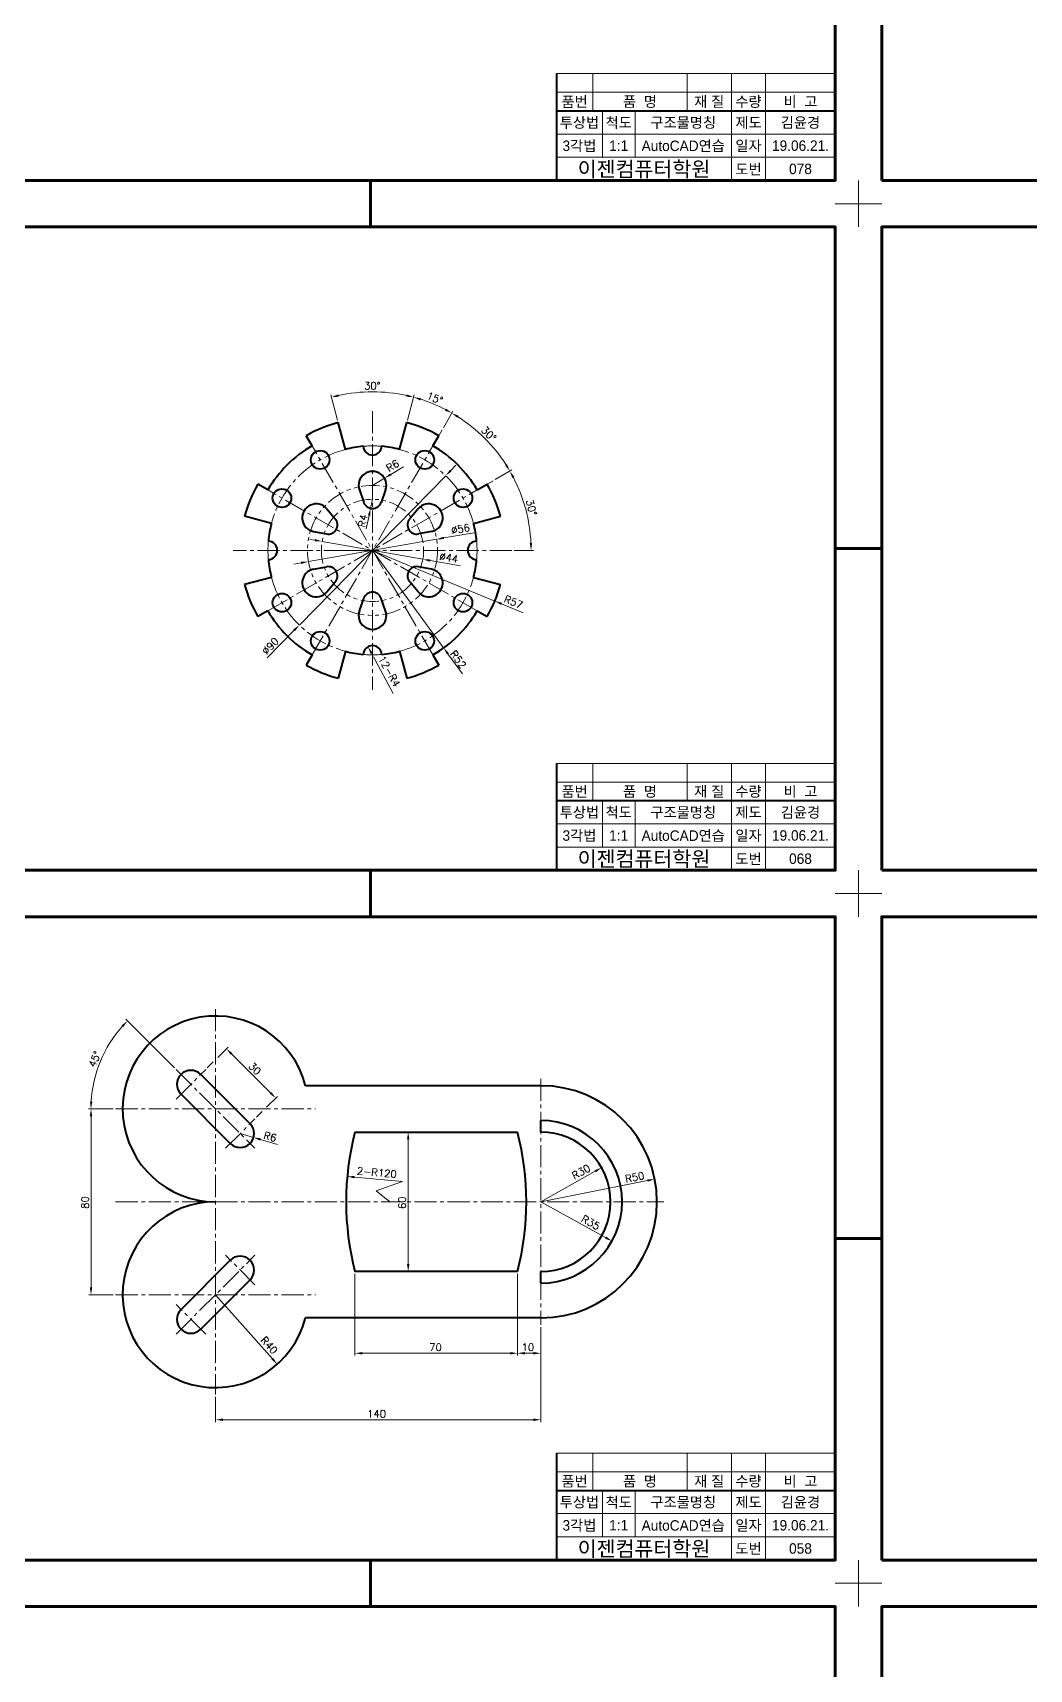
# Model space of a CAD drawing. Header units: millimetres. Extents: x 0 to 4210, y 0 to 2980.
# Drawn here: x 3005 to 3433, y 1448 to 2153 of the extents above; entities that cross this region are included whole.
import ezdxf
from ezdxf.enums import TextEntityAlignment as Align

# ---------------------------------------------------------------- set-up
doc = ezdxf.new("R2010")
doc.units = ezdxf.units.MM
doc.linetypes.add('CENTER2', pattern=[28.575, 19.05, -3.175, 3.175, -3.175])
doc.linetypes.add('PHANTOM2', pattern=[31.75, 15.875, -3.175, 3.175, -3.175, 3.175, -3.175])
for name, color, linetype, lineweight in [('가는선', 1, 'Continuous', 13), ('가상선', 1, 'PHANTOM2', 13), ('구분선', 1, 'PHANTOM2', 13), ('문자', 2, 'Continuous', 20), ('외곽선', 4, 'Continuous', 70), ('외형선', 3, 'Continuous', 40), ('중심선', 1, 'CENTER2', 13), ('치수선', 1, 'Continuous', 13)]:
    doc.layers.add(name, color=color, linetype=linetype, lineweight=lineweight)
doc.styles.get("Standard").update_dxf_attribs({"font": 'romans.shx'})
doc.styles.add('한글', font='')
doc.styles.get('한글').set_extended_font_data('Gulim')

msp = doc.modelspace()

# ---------------------------------------------------------------- linework, layer by layer
at = {"layer": '가는선', "ltscale": 0.5}
for p, q in [((3230, 2135), (3350, 2135)), ((3245.58, 2135), (3245.58, 2119)), ((3286.22, 2135), (3286.22, 2119)), ((3305.27, 2135), (3305.27, 2089)), ((3320.01, 2135), (3320.01, 2089)), ((3230, 2127), (3350, 2127)), ((3249.73, 2119), (3249.73, 2099)), ((3263.8, 2119), (3263.8, 2099)), ((3230, 2109), (3350, 2109)), ((3230, 2099), (3350, 2099)), ((3230, 1838), (3350, 1838)), ((3245.58, 1838), (3245.58, 1822)), ((3286.22, 1838), (3286.22, 1822)), ((3305.27, 1838), (3305.27, 1792)), ((3320.01, 1838), (3320.01, 1792)), ((3230, 1830), (3350, 1830)), ((3249.73, 1822), (3249.73, 1802)), ((3263.8, 1822), (3263.8, 1802)), ((3230, 1812), (3350, 1812)), ((3230, 1802), (3350, 1802)), ((3230, 1541), (3350, 1541)), ((3245.58, 1541), (3245.58, 1525)), ((3286.22, 1541), (3286.22, 1525)), ((3305.27, 1541), (3305.27, 1495)), ((3320.01, 1541), (3320.01, 1495)), ((3230, 1533), (3350, 1533)), ((3249.73, 1525), (3249.73, 1505)), ((3263.8, 1525), (3263.8, 1505)), ((3230, 1515), (3350, 1515)), ((3230, 1505), (3350, 1505))]:
    msp.add_line(p, q, dxfattribs=at)
at = {"layer": '가상선', "ltscale": 0.5}
for radius in [28, 22]:
    msp.add_circle((3150.79, 1929.74), radius, dxfattribs=at)
at = {"layer": '구분선', "ltscale": 0.5}
for points in [[(3350, 2079), (3360, 2079), (3360, 2089)], [(3350, 2079), (3360, 2079), (3360, 2089)], [(3360, 2089), (3360, 2079), (3370, 2079)], [(3360, 2089), (3360, 2079), (3370, 2079)], [(3360, 2089), (3360, 2079), (3370, 2079)], [(3360, 2089), (3360, 2079), (3370, 2079)], [(3360, 2069), (3360, 2079), (3350, 2079)], [(3370, 2079), (3360, 2079), (3360, 2069)], [(3370, 2079), (3360, 2079), (3360, 2069)], [(3350, 1782), (3360, 1782), (3360, 1792)], [(3350, 1782), (3360, 1782), (3360, 1792)], [(3360, 1792), (3360, 1782), (3370, 1782)], [(3360, 1792), (3360, 1782), (3370, 1782)], [(3360, 1792), (3360, 1782), (3370, 1782)], [(3360, 1792), (3360, 1782), (3370, 1782)], [(3360, 1772), (3360, 1782), (3350, 1782)], [(3370, 1782), (3360, 1782), (3360, 1772)], [(3370, 1782), (3360, 1782), (3360, 1772)], [(3350, 1485), (3360, 1485), (3360, 1495)], [(3350, 1485), (3360, 1485), (3360, 1495)], [(3360, 1495), (3360, 1485), (3370, 1485)], [(3360, 1495), (3360, 1485), (3370, 1485)], [(3360, 1495), (3360, 1485), (3370, 1485)], [(3360, 1495), (3360, 1485), (3370, 1485)], [(3360, 1475), (3360, 1485), (3350, 1485)], [(3370, 1485), (3360, 1485), (3360, 1475)], [(3370, 1485), (3360, 1485), (3360, 1475)]]:
    msp.add_lwpolyline(points, dxfattribs=at)
at = {"layer": '외곽선', "ltscale": 0.5}
for p, q in [((3350, 2089), (3350, 2135)), ((3150, 2089), (3150, 2079)), ((3150, 2089), (3150, 2079)), ((3150, 2079), (3150, 2069)), ((3350, 1930.5), (3360, 1930.5)), ((3370, 1930.5), (3360, 1930.5)), ((3370, 1930.5), (3360, 1930.5)), ((3350, 1792), (3350, 1838)), ((3150, 1792), (3150, 1782)), ((3150, 1792), (3150, 1782)), ((3150, 1782), (3150, 1772)), ((3350, 1633.5), (3360, 1633.5)), ((3370, 1633.5), (3360, 1633.5)), ((3370, 1633.5), (3360, 1633.5)), ((3350, 1495), (3350, 1541)), ((3150, 1495), (3150, 1485)), ((3150, 1495), (3150, 1485)), ((3150, 1485), (3150, 1475))]:
    msp.add_line(p, q, dxfattribs=at)
for points in [[(2950, 2089), (3350, 2089), (3350, 2366), (2950, 2366)], [(3370, 2089), (3770, 2089), (3770, 2366), (3370, 2366)], [(2950, 1792), (3350, 1792), (3350, 2069), (2950, 2069)], [(3370, 1792), (3770, 1792), (3770, 2069), (3370, 2069)], [(2950, 1495), (3350, 1495), (3350, 1772), (2950, 1772)], [(3370, 1495), (3770, 1495), (3770, 1772), (3370, 1772)], [(2950, 1198), (3350, 1198), (3350, 1475), (2950, 1475)], [(3370, 1198), (3770, 1198), (3770, 1475), (3370, 1475)]]:
    msp.add_lwpolyline(points, close=True, dxfattribs=at)
at = {"layer": '외형선', "ltscale": 0.5}
for p, q in [((3230, 2135), (3230, 2127)), ((3230, 2127), (3230, 2119)), ((3230, 2119), (3350, 2119)), ((3230, 2119), (3230, 2099)), ((3230, 2099), (3230, 2089)), ((3139.15, 1973.2), (3136.04, 1984.8)), ((3162.44, 1973.2), (3165.55, 1984.8)), ((3124.79, 1974.77), (3122.29, 1979.1)), ((3176.79, 1974.77), (3179.29, 1979.1)), ((3105.76, 1955.74), (3101.43, 1958.24)), ((3145.14, 1955.74), (3147.02, 1950.4)), ((3156.45, 1955.74), (3154.56, 1950.4)), ((3195.83, 1955.74), (3200.16, 1958.24)), ((3131.1, 1947.64), (3134.78, 1943.34)), ((3170.48, 1947.64), (3166.8, 1943.34)), ((3107.33, 1941.38), (3095.73, 1944.49)), ((3125.45, 1937.84), (3131.01, 1936.81)), ((3176.14, 1937.84), (3170.58, 1936.81)), ((3194.26, 1941.38), (3205.85, 1944.49)), ((3107.33, 1918.09), (3095.73, 1914.99)), ((3125.45, 1921.64), (3131.01, 1922.67)), ((3176.14, 1921.64), (3170.58, 1922.67)), ((3194.26, 1918.09), (3205.85, 1914.99)), ((3131.1, 1911.84), (3134.78, 1916.14)), ((3170.48, 1911.84), (3166.8, 1916.14)), ((3105.76, 1903.74), (3101.43, 1901.24)), ((3145.14, 1903.74), (3147.02, 1909.07)), ((3156.45, 1903.74), (3154.56, 1909.07)), ((3195.83, 1903.74), (3200.16, 1901.24)), ((3124.79, 1884.7), (3122.29, 1880.37)), ((3139.15, 1886.27), (3136.04, 1874.68)), ((3162.44, 1886.27), (3165.55, 1874.68)), ((3176.79, 1884.7), (3179.29, 1880.37)), ((3230, 1838), (3230, 1830)), ((3230, 1830), (3230, 1822)), ((3230, 1822), (3350, 1822)), ((3230, 1822), (3230, 1802)), ((3230, 1802), (3230, 1792)), ((3076.87, 1704.11), (3098.09, 1682.89)), ((3223.24, 1699.26), (3121.97, 1699.26)), ((3068.39, 1695.62), (3089.6, 1674.41)), ((3223.24, 1679.26), (3223.24, 1684.26)), ((3143.24, 1679.26), (3213.24, 1679.26)), ((3068.39, 1602.89), (3089.6, 1624.11)), ((3076.87, 1594.41), (3098.09, 1615.62)), ((3213.24, 1619.26), (3143.24, 1619.26)), ((3223.24, 1614.26), (3223.24, 1619.26)), ((3223.24, 1599.26), (3121.97, 1599.26)), ((3230, 1541), (3230, 1533)), ((3230, 1533), (3230, 1525)), ((3230, 1525), (3350, 1525)), ((3230, 1525), (3230, 1505)), ((3230, 1505), (3230, 1495))]:
    msp.add_line(p, q, dxfattribs=at)
for centre in [(3128.29, 1968.71), (3173.29, 1968.71), (3111.82, 1952.24), (3189.76, 1952.24), (3111.82, 1907.24), (3189.76, 1907.24), (3128.29, 1890.77), (3173.29, 1890.77)]:
    msp.add_circle(centre, 4, dxfattribs=at)
for centre, radius, start, end in [((3150.79, 1929.74), 57, 105, 120), ((3150.79, 1929.74), 57, 60, 75), ((3150.79, 1929.74), 52, 120, 150), ((3150.79, 1929.74), 45, 95.09464, 105), ((3150.79, 1974.74), 4, 182.54732, 357.45268), ((3150.79, 1929.74), 45, 75, 84.90536), ((3150.79, 1929.74), 52, 30, 60), ((3150.79, 1957.74), 6, 340.52878, 199.47122), ((3150.79, 1929.74), 57, 150, 165), ((3150.79, 1929.74), 57, 15, 30), ((3150.79, 1929.74), 57, 15, 30), ((3126.54, 1943.74), 6, 40.52878, 259.47122), ((3150.79, 1951.74), 4, 199.47122, 340.52878), ((3175.04, 1943.74), 6, 280.52878, 139.47122), ((3150.79, 1929.74), 45, 165, 174.90536), ((3131.74, 1940.74), 4, 259.47122, 40.52878), ((3169.85, 1940.74), 4, 139.47122, 280.52878), ((3150.79, 1929.74), 45, 5.09464, 15), ((3105.79, 1929.74), 4, 272.54732, 87.45268), ((3195.79, 1929.74), 4, 92.54732, 267.45268), ((3150.79, 1929.74), 45, 185.09464, 195), ((3150.79, 1929.74), 45, 345, 354.90536), ((3126.54, 1915.74), 6, 100.52878, 319.47122), ((3131.74, 1918.74), 4, 319.47122, 100.52878), ((3169.85, 1918.74), 4, 79.47122, 220.52878), ((3175.04, 1915.74), 6, 220.52878, 79.47122), ((3150.79, 1929.74), 57, 195, 210), ((3150.79, 1907.74), 4, 19.47122, 160.52878), ((3150.79, 1929.74), 57, 330, 345), ((3150.79, 1929.74), 57, 330, 345), ((3150.79, 1929.74), 52, 210, 240), ((3150.79, 1901.74), 6, 160.52878, 19.47122), ((3150.79, 1929.74), 52, 300, 330), ((3150.79, 1884.74), 4, 2.54732, 177.45268), ((3150.79, 1929.74), 45, 255, 264.90536), ((3150.79, 1929.74), 45, 275.09464, 285), ((3150.79, 1929.74), 57, 240, 255), ((3150.79, 1929.74), 57, 285, 300), ((3083.24, 1689.26), 40, 14.47751, 270), ((3072.63, 1699.86), 6, 45, 225), ((3223.24, 1649.26), 50, 270, 90), ((3223.24, 1649.26), 35, 270, 90), ((3093.84, 1678.65), 6, 225, 45), ((3259.43, 1649.26), 120, 165.52249, 194.47751), ((3097.05, 1649.26), 120, 345.52249, 14.47751), ((3223.24, 1649.26), 30, 270, 90), ((3083.24, 1609.26), 40, 90, 345.52249), ((3093.84, 1619.86), 6, 315, 135), ((3072.63, 1598.65), 6, 135, 315)]:
    msp.add_arc(centre, radius, start, end, dxfattribs=at)
at = {"layer": '중심선', "ltscale": 0.5}
for p, q in [((3150.79, 1989.74), (3150.79, 1869.74)), ((3179.29, 1979.1), (3180.79, 1981.7)), ((3124.79, 1884.7), (3176.79, 1974.77)), ((3176.79, 1884.7), (3124.79, 1974.77)), ((3200.16, 1958.24), (3202.75, 1959.74)), ((3105.76, 1903.74), (3195.83, 1955.74)), ((3195.83, 1903.74), (3105.76, 1955.74)), ((3210.79, 1929.74), (3090.79, 1929.74)), ((3083.24, 1732.26), (3083.24, 1566.26)), ((3066.27, 1693.5), (3078.99, 1706.23)), ((3066.27, 1706.23), (3100.21, 1672.29)), ((3223.24, 1702.26), (3223.24, 1596.26)), ((3040.24, 1689.26), (3126.24, 1689.26)), ((3087.48, 1672.29), (3100.21, 1685.01)), ((3040.24, 1649.26), (3276.24, 1649.26)), ((3066.27, 1592.29), (3100.21, 1626.23)), ((3100.21, 1613.5), (3087.48, 1626.23)), ((3040.24, 1609.26), (3126.24, 1609.26)), ((3078.99, 1592.29), (3066.27, 1605.01))]:
    msp.add_line(p, q, dxfattribs=at)
for start, end in [(105, 165), (84.90536, 95.09464), (15, 75), (174.90536, 185.09464), (354.90536, 5.09464), (195, 255), (285, 345), (264.90536, 275.09464)]:
    msp.add_arc((3150.79, 1929.74), 45, start, end, dxfattribs=at)
at = {"layer": '치수선', "ltscale": 0.5}
for p, q in [((3135.78, 1985.76), (3132.87, 1996.65)), ((3165.8, 1985.76), (3168.72, 1996.65)), ((3165.8, 1985.76), (3168.72, 1996.65)), ((3181.29, 1982.57), (3185.43, 1989.73)), ((3181.29, 1982.57), (3185.43, 1989.73)), ((3184.49, 1964.13), (3186.69, 1966.38)), ((3182.29, 1961.88), (3119.3, 1897.59)), ((3150.79, 1957.74), (3155.94, 1960.82)), ((3164.13, 1965.74), (3158.64, 1962.45)), ((3203.62, 1960.24), (3210.78, 1964.37)), ((3203.62, 1960.24), (3210.78, 1964.37)), ((3150.79, 1951.74), (3149.97, 1947.82)), ((3148.12, 1939.08), (3149.31, 1944.74)), ((3123.21, 1924.93), (3178.38, 1934.55)), ((3126.03, 1934.11), (3123.84, 1934.49)), ((3129.13, 1933.56), (3172.46, 1925.92)), ((3194.39, 1937.34), (3181.48, 1935.09)), ((3120.11, 1924.39), (3117, 1923.85)), ((3149.79, 1929.74), (3137.64, 1929.74)), ((3149.79, 1929.74), (3140, 1929.74)), ((3150.79, 1929.74), (3203.45, 1907.93)), ((3150.79, 1929.74), (3181.42, 1887.72)), ((3188.61, 1923.07), (3175.56, 1925.37)), ((3211.79, 1929.74), (3220.06, 1929.74)), ((3215.6, 1902.89), (3206.36, 1906.72)), ((3105.44, 1883.44), (3117.1, 1895.34)), ((3150.52, 1885.22), (3150.38, 1885.48)), ((3159.65, 1868.1), (3151.2, 1883.93)), ((3189.58, 1876.52), (3183.28, 1885.17)), ((3084.2, 1711.43), (3088.62, 1715.86)), ((3090.14, 1712.92), (3106.9, 1696.16)), ((3079.7, 1706.93), (3082.24, 1709.47)), ((3105.22, 1690.03), (3109.84, 1694.64)), ((3100.91, 1685.72), (3103.37, 1688.17)), ((3093.84, 1678.65), (3099.6, 1676.96)), ((3109.89, 1673.95), (3102.62, 1676.08)), ((3166.16, 1676.11), (3166.16, 1622.41)), ((3163.77, 1657.98), (3143.06, 1659.86)), ((3163.77, 1657.98), (3152.34, 1653.92)), ((3223.24, 1649.26), (3246.65, 1662.4)), ((3223.24, 1649.26), (3269.19, 1658.4)), ((3152.34, 1653.92), (3158.24, 1649.26)), ((3223.24, 1649.26), (3251.12, 1633.86)), ((3143.24, 1618.26), (3143.24, 1583.05)), ((3213.24, 1618.26), (3213.24, 1583.05)), ((3083.24, 1609.26), (3107.69, 1581.69)), ((3223.24, 1595.26), (3223.24, 1583.05)), ((3146.39, 1584.05), (3210.09, 1584.05)), ((3216.39, 1584.05), (3220.09, 1584.05)), ((3223.24, 1583.05), (3223.24, 1554.43)), ((3083.24, 1565.26), (3083.24, 1554.43)), ((3086.39, 1555.43), (3220.09, 1555.43))]:
    msp.add_line(p, q, dxfattribs=at)
at = {"layer": '치수선', "color": 1, "ltscale": 0.5}
for p, q in [((3065.56, 1706.93), (3044.61, 1727.88)), ((3039.24, 1689.26), (3028.61, 1689.26)), ((3039.24, 1689.26), (3028.64, 1689.26)), ((3029.64, 1686.11), (3029.64, 1612.41)), ((3039.24, 1609.26), (3028.64, 1609.26))]:
    msp.add_line(p, q, dxfattribs=at)
at = {"layer": '치수선', "ltscale": 0.5}
for start, end in [(77.64398, 102.35602), (62.64398, 72.35602), (32.64398, 57.35602), (2.64398, 27.35602)]:
    msp.add_arc((3150.79, 1929.74), 68.27, start, end, dxfattribs=at)
at = {"layer": '치수선', "color": 1, "ltscale": 0.5}
msp.add_arc((3083.24, 1689.26), 53.62, 138.36628, 176.63372, dxfattribs=at)
at = {"layer": '치수선', "ltscale": 0.5}
for points in [[(3136.31, 1995.91), (3136.06, 1996.93), (3133.12, 1995.68)], [(3165.53, 1996.93), (3165.28, 1995.91), (3168.46, 1995.68)], [(3171.34, 1994.29), (3171.63, 1995.3), (3168.46, 1995.68)], [(3182.41, 1990.83), (3181.91, 1989.91), (3184.93, 1988.86)], [(3187.34, 1986.77), (3187.89, 1987.67), (3184.93, 1988.86)], [(3208.72, 1966.84), (3207.83, 1966.29), (3209.91, 1963.87)], [(3158.37, 1962.9), (3158.91, 1962), (3155.94, 1960.82)], [(3184.11, 1964.5), (3184.86, 1963.76), (3182.29, 1961.88)], [(3210.97, 1960.86), (3211.89, 1961.36), (3209.91, 1963.87)], [(3148.8, 1944.85), (3149.83, 1944.63), (3149.97, 1947.82)], [(3126.12, 1934.62), (3125.93, 1933.59), (3129.13, 1933.56)], [(3181.39, 1935.6), (3181.57, 1934.57), (3178.38, 1934.55)], [(3219.51, 1932.9), (3218.46, 1932.88), (3219.06, 1929.74)], [(3120.02, 1924.91), (3120.2, 1923.87), (3123.21, 1924.93)], [(3175.65, 1925.89), (3175.47, 1924.85), (3172.46, 1925.92)], [(3206.57, 1907.2), (3206.16, 1906.23), (3203.45, 1907.93)], [(3116.72, 1895.71), (3117.47, 1894.98), (3119.3, 1897.59)], [(3150.84, 1885.74), (3149.92, 1885.22), (3148.84, 1888.23)], [(3183.7, 1885.48), (3182.85, 1884.86), (3181.42, 1887.72)], [(3090.51, 1713.29), (3089.77, 1712.55), (3087.92, 1715.15)], [(3107.27, 1696.53), (3106.53, 1695.79), (3109.13, 1693.94)], [(3165.63, 1676.11), (3166.68, 1676.11), (3166.16, 1679.26)], [(3102.77, 1676.58), (3102.48, 1675.57), (3099.6, 1676.96)], [(3246.39, 1662.86), (3246.91, 1661.94), (3249.4, 1663.94)], [(3143.11, 1660.39), (3143.01, 1659.34), (3139.92, 1660.15)], [(3269.08, 1658.92), (3269.29, 1657.89), (3272.27, 1659.02)], [(3251.37, 1634.32), (3250.86, 1633.4), (3253.87, 1632.33)], [(3165.63, 1622.41), (3166.68, 1622.41), (3166.16, 1619.26)], [(3108.08, 1582.03), (3107.29, 1581.34), (3109.78, 1579.33)], [(3146.39, 1584.57), (3146.39, 1583.52), (3143.24, 1584.05)], [(3210.09, 1584.57), (3210.09, 1583.52), (3213.24, 1584.05)], [(3216.39, 1584.57), (3216.39, 1583.52), (3213.24, 1584.05)], [(3220.09, 1584.57), (3220.09, 1583.52), (3223.24, 1584.05)], [(3086.39, 1555.95), (3086.39, 1554.9), (3083.24, 1555.43)], [(3220.09, 1555.95), (3220.09, 1554.9), (3223.24, 1555.43)]]:
    msp.add_solid(points, dxfattribs=at)
at = {"layer": '치수선', "color": 1, "ltscale": 0.5}
for points in [[(3042.78, 1725.24), (3043.54, 1724.52), (3045.32, 1727.17)], [(3030.23, 1692.39), (3029.18, 1692.42), (3029.61, 1689.26)], [(3029.11, 1686.11), (3030.16, 1686.11), (3029.64, 1689.26)], [(3029.11, 1612.41), (3030.16, 1612.41), (3029.64, 1609.26)]]:
    msp.add_solid(points, dxfattribs=at)

# ---------------------------------------------------------------- texts
at = {"layer": '문자', "ltscale": 0.5, "style": '한글'}
for s, height, p in [('품번', 4.5, (3237.79, 2123)), ('품  명', 4.5, (3265.9, 2123)), ('재 질', 4.5, (3295.75, 2123)), ('수량', 4.5, (3312.64, 2123)), ('비  고', 4.5, (3335.01, 2123)), ('투상법', 4.5, (3239.86, 2114)), ('척도', 4.5, (3256.76, 2114)), ('구조물명칭', 4.5, (3284.54, 2114)), ('제도', 4.5, (3312.64, 2114)), ('김윤경', 4.5, (3335.01, 2114)), ('3각법', 4.5, (3239.86, 2104)), ('1:1', 4.5, (3256.76, 2104)), ('AutoCAD연습', 4.5, (3284.54, 2104)), ('일자', 4.5, (3312.64, 2104)), ('19.06.21.', 4.5, (3335.01, 2104)), ('이젠컴퓨터학원', 6.5, (3267.64, 2094)), ('도번', 4.5, (3312.64, 2094)), ('078', 4.5, (3335.01, 2094)), ('품번', 4.5, (3237.79, 1826)), ('품  명', 4.5, (3265.9, 1826)), ('재 질', 4.5, (3295.75, 1826)), ('수량', 4.5, (3312.64, 1826)), ('비  고', 4.5, (3335.01, 1826)), ('투상법', 4.5, (3239.86, 1817)), ('척도', 4.5, (3256.76, 1817)), ('구조물명칭', 4.5, (3284.54, 1817)), ('제도', 4.5, (3312.64, 1817)), ('김윤경', 4.5, (3335.01, 1817)), ('3각법', 4.5, (3239.86, 1807)), ('1:1', 4.5, (3256.76, 1807)), ('AutoCAD연습', 4.5, (3284.54, 1807)), ('일자', 4.5, (3312.64, 1807)), ('19.06.21.', 4.5, (3335.01, 1807)), ('이젠컴퓨터학원', 6.5, (3267.64, 1797)), ('도번', 4.5, (3312.64, 1797)), ('068', 4.5, (3335.01, 1797)), ('품번', 4.5, (3237.79, 1529)), ('품  명', 4.5, (3265.9, 1529)), ('재 질', 4.5, (3295.75, 1529)), ('수량', 4.5, (3312.64, 1529)), ('비  고', 4.5, (3335.01, 1529)), ('투상법', 4.5, (3239.86, 1520)), ('척도', 4.5, (3256.76, 1520)), ('구조물명칭', 4.5, (3284.54, 1520)), ('제도', 4.5, (3312.64, 1520)), ('김윤경', 4.5, (3335.01, 1520)), ('3각법', 4.5, (3239.86, 1510)), ('1:1', 4.5, (3256.76, 1510)), ('AutoCAD연습', 4.5, (3284.54, 1510)), ('일자', 4.5, (3312.64, 1510)), ('19.06.21.', 4.5, (3335.01, 1510)), ('이젠컴퓨터학원', 6.5, (3267.64, 1500)), ('도번', 4.5, (3312.64, 1500)), ('058', 4.5, (3335.01, 1500))]:
    msp.add_text(s, height=height, dxfattribs=at).set_placement(p, align=Align.MIDDLE)
at = {"layer": '문자', "ltscale": 0.5}
for s, p in [('30°', (3147.19, 1999.01)), ('70', (3175.24, 1585.05)), ('10', (3215.01, 1585.05)), ('140', (3148.51, 1556.43))]:
    msp.add_text(s, height=3.15, dxfattribs=at).set_placement(p)
for s, rotation, p in [('15°', 337.5, (3173.77, 1995.2)), ('30°', 315, (3197.23, 1981.26)), ('R6', 30.96111, (3157.9, 1963.44)), ('R4', 78.05853, (3147.59, 1939.43)), ('30°', 285, (3216.77, 1951.14)), ('∅56', 9.88819, (3184.95, 1936.71)), ('∅44', 349.99762, (3179.38, 1925.71)), ('R57', 337.5, (3207.05, 1907.61)), ('∅90', 45.58627, (3105.11, 1884.54)), ('12-R4', 299.24758, (3153.13, 1883.18)), ('R52', 306.08945, (3184, 1885.16)), ('30', 315, (3097.11, 1707.37)), ('R6', 343.66026, (3103.62, 1676.57)), ('2-R120', 354.7923, (3143.99, 1661.09)), ('R30', 29.30707, (3237.75, 1658.78)), ('R50', 11.25483, (3259.95, 1657.5)), ('60', 90, (3165.16, 1646.18)), ('R35', 331.08311, (3240.35, 1640.94)), ('R40', 311.56701, (3102.42, 1589.54))]:
    msp.add_text(s, height=3.15, rotation=rotation, dxfattribs=at).set_placement(p)
at = {"layer": '문자', "color": 2, "ltscale": 0.5}
for s, rotation, p in [('45°', 67.5, (3031.39, 1706.83)), ('80', 90, (3028.64, 1646.26))]:
    msp.add_text(s, height=3.15, rotation=rotation, dxfattribs=at).set_placement(p)

doc.saveas('drawing.dxf')
